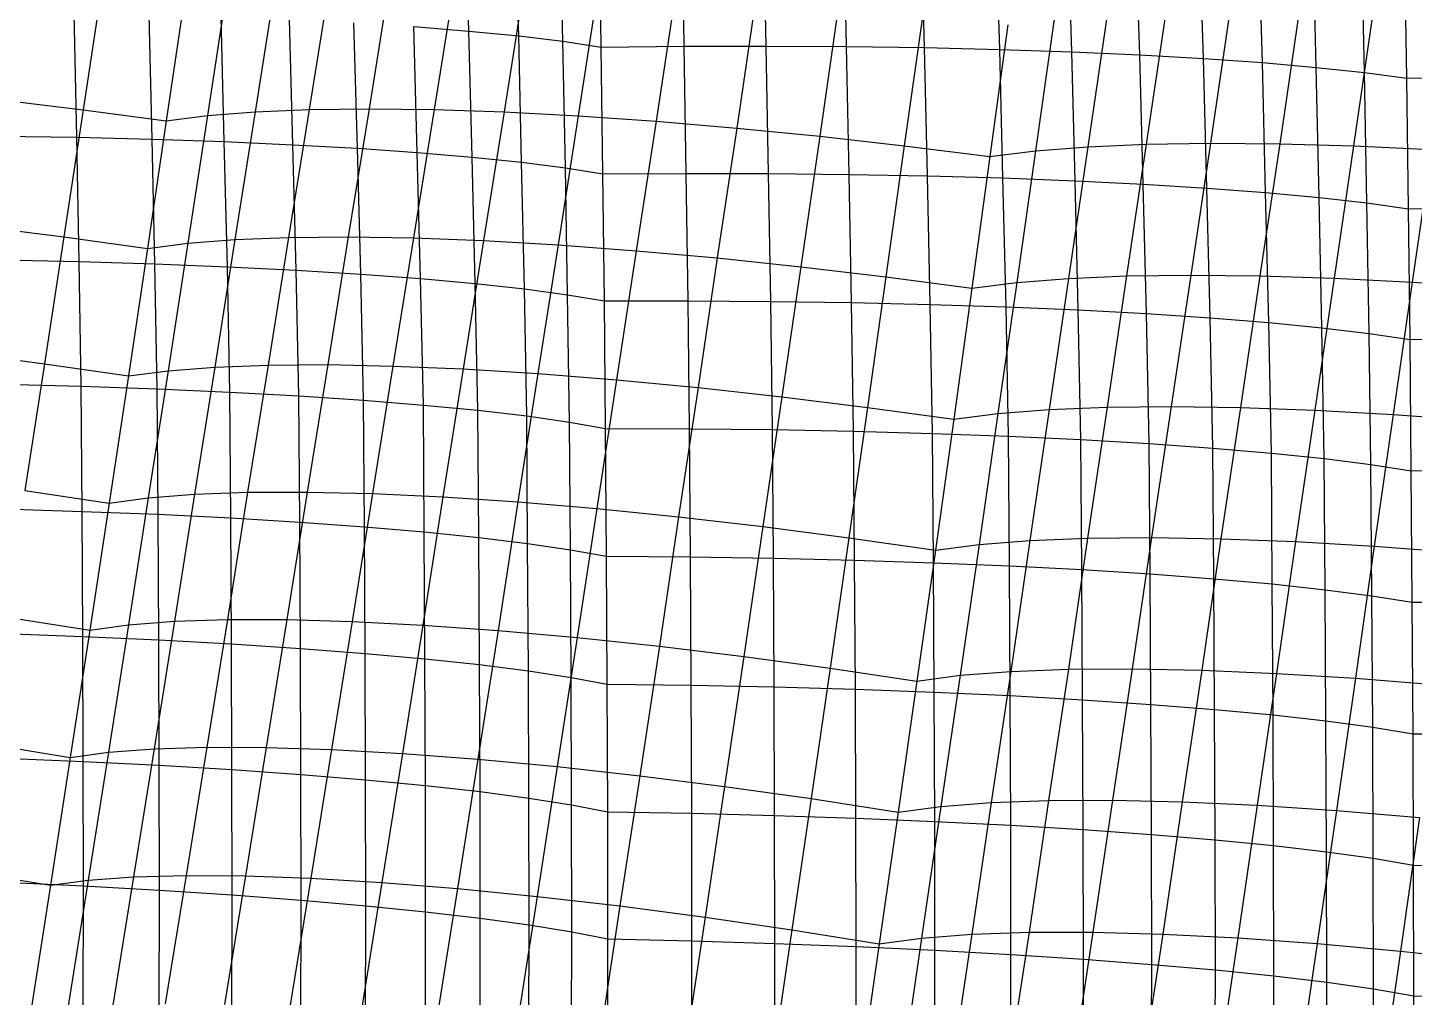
# Model space of a CAD drawing. Extents: x -429 to 429, y -1 to 209.
# Drawn here: x -298.98 to -267.84, y 124.07 to 145.84 of the extents above; entities that cross this region are included whole.
import ezdxf

# ---------------------------------------------------------------- set-up
doc = ezdxf.new("R2010")
doc.units = 0

msp = doc.modelspace()

# ---------------------------------------------------------------- linework, layer by layer
at = {"layer": 'default', "color": 3, "linetype": 'CONTINUOUS'}
for p, q in [((-289.072, 145.764, 99.395), (-289.157, 148.59, 99.082)), ((-287.953, 145.655, 97.949), (-288.03, 148.487, 97.646)), ((-286.961, 145.535, 96.415), (-287.025, 148.372, 96.125)), ((-284.233, 145.424, 94.581), (-284.288, 148.274, 94.281)), ((-282.392, 145.428, 94.203), (-282.453, 148.286, 93.885)), ((-280.588, 145.417, 93.675), (-280.658, 148.284, 93.343)), ((-278.836, 145.392, 93), (-278.913, 148.266, 92.659)), ((-286.101, 145.405, 94.806), (-286.148, 148.248, 94.528)), ((-286.101, 145.405, 94.806), (-286.148, 148.248, 94.528)), ((-277.147, 145.352, 92.183), (-277.23, 148.234, 91.838)), ((-275.532, 145.298, 91.23), (-275.62, 148.187, 90.884)), ((-274.004, 145.23, 90.147), (-274.094, 148.126, 89.803)), ((-272.573, 145.149, 88.942), (-272.662, 148.052, 88.604)), ((-271.248, 145.055, 87.623), (-271.333, 147.964, 87.294)), ((-270.04, 144.949, 86.199), (-270.116, 147.863, 85.882)), ((-268.956, 144.831, 84.681), (-269.02, 147.751, 84.376)), ((-268.004, 144.703, 83.078), (-268.051, 147.627, 82.787)), ((-268.004, 144.703, 83.078), (-268.051, 147.627, 82.787)), ((-297.879, 143.379, 106.031), (-297.94, 146.164, 105.731)), ((-296.188, 143.337, 105.3), (-296.255, 146.131, 104.993)), ((-294.566, 143.282, 104.43), (-294.638, 146.084, 104.118)), ((-293.025, 143.213, 103.426), (-293.101, 146.023, 103.114)), ((-291.577, 143.132, 102.296), (-291.655, 145.949, 101.986)), ((-290.308, 145.863, 100.744), (-289.072, 145.764, 99.395)), ((-290.231, 143.038, 101.049), (-290.308, 145.863, 100.744)), ((-289.072, 145.764, 99.395), (-287.953, 145.655, 97.949)), ((-288.998, 142.933, 99.693), (-289.072, 145.764, 99.395)), ((-287.953, 145.655, 97.949), (-286.961, 145.535, 96.415)), ((-287.887, 142.817, 98.238), (-287.953, 145.655, 97.949)), ((-286.961, 145.535, 96.415), (-286.101, 145.405, 94.806)), ((-286.905, 142.692, 96.694), (-286.961, 145.535, 96.415)), ((-286.101, 145.405, 94.806), (-284.233, 145.424, 94.581)), ((-286.061, 142.557, 95.074), (-286.101, 145.405, 94.806)), ((-286.061, 142.557, 95.074), (-286.101, 145.405, 94.806)), ((-284.233, 145.424, 94.581), (-282.392, 145.428, 94.203)), ((-284.188, 142.568, 94.869), (-284.233, 145.424, 94.581)), ((-282.392, 145.428, 94.203), (-280.588, 145.417, 93.675)), ((-282.339, 142.564, 94.507), (-282.392, 145.428, 94.203)), ((-280.588, 145.417, 93.675), (-278.836, 145.392, 93)), ((-280.529, 142.545, 93.99), (-280.588, 145.417, 93.675)), ((-278.836, 145.392, 93), (-277.147, 145.352, 92.183)), ((-278.77, 142.512, 93.323), (-278.836, 145.392, 93)), ((-277.147, 145.352, 92.183), (-275.532, 145.298, 91.23)), ((-277.075, 142.465, 92.511), (-277.147, 145.352, 92.183)), ((-275.532, 145.298, 91.23), (-274.004, 145.23, 90.147)), ((-275.457, 142.403, 91.558), (-275.532, 145.298, 91.23)), ((-274.004, 145.23, 90.147), (-272.573, 145.149, 88.942)), ((-273.927, 142.328, 90.473), (-274.004, 145.23, 90.147)), ((-272.573, 145.149, 88.942), (-271.248, 145.055, 87.623)), ((-272.496, 142.24, 89.262), (-272.573, 145.149, 88.942)), ((-271.248, 145.055, 87.623), (-270.04, 144.949, 86.199)), ((-271.176, 142.14, 87.936), (-271.248, 145.055, 87.623)), ((-270.04, 144.949, 86.199), (-268.956, 144.831, 84.681)), ((-269.974, 142.028, 86.502), (-270.04, 144.949, 86.199)), ((-268.956, 144.831, 84.681), (-268.004, 144.703, 83.078)), ((-268.901, 141.906, 84.973), (-268.956, 144.831, 84.681)), ((-268.004, 144.703, 83.078), (-266.098, 144.731, 82.941)), ((-267.963, 141.773, 83.359), (-268.004, 144.703, 83.078)), ((-267.963, 141.773, 83.359), (-268.004, 144.703, 83.078)), ((-299.628, 143.407, 106.617), (-297.879, 143.379, 106.031)), ((-297.879, 143.379, 106.031), (-296.188, 143.337, 105.3)), ((-297.824, 140.589, 106.327), (-297.879, 143.379, 106.031)), ((-296.188, 143.337, 105.3), (-294.566, 143.282, 104.43)), ((-296.125, 140.538, 105.604), (-296.188, 143.337, 105.3)), ((-294.566, 143.282, 104.43), (-293.025, 143.213, 103.426)), ((-294.497, 140.474, 104.738), (-294.566, 143.282, 104.43)), ((-293.025, 143.213, 103.426), (-291.577, 143.132, 102.296)), ((-292.951, 140.398, 103.735), (-293.025, 143.213, 103.426)), ((-291.577, 143.132, 102.296), (-290.231, 143.038, 101.049)), ((-291.501, 140.308, 102.602), (-291.577, 143.132, 102.296)), ((-290.231, 143.038, 101.049), (-288.998, 142.933, 99.693)), ((-290.156, 140.208, 101.349), (-290.231, 143.038, 101.049)), ((-288.998, 142.933, 99.693), (-287.887, 142.817, 98.238)), ((-288.928, 140.096, 99.985), (-288.998, 142.933, 99.693)), ((-287.887, 142.817, 98.238), (-286.905, 142.692, 96.694)), ((-287.825, 139.974, 98.519), (-287.887, 142.817, 98.238)), ((-286.905, 142.692, 96.694), (-286.061, 142.557, 95.074)), ((-286.856, 139.843, 96.965), (-286.905, 142.692, 96.694)), ((-286.061, 142.557, 95.074), (-284.188, 142.568, 94.869)), ((-286.028, 139.704, 95.332), (-286.061, 142.557, 95.074)), ((-286.028, 139.704, 95.332), (-286.061, 142.557, 95.074)), ((-284.188, 142.568, 94.869), (-282.339, 142.564, 94.507)), ((-284.148, 139.706, 95.149), (-284.188, 142.568, 94.869)), ((-282.339, 142.564, 94.507), (-280.529, 142.545, 93.99)), ((-282.292, 139.694, 94.804), (-282.339, 142.564, 94.507)), ((-280.529, 142.545, 93.99), (-278.77, 142.512, 93.323)), ((-280.474, 139.668, 94.3), (-280.529, 142.545, 93.99)), ((-278.77, 142.512, 93.323), (-277.075, 142.465, 92.511)), ((-278.708, 139.626, 93.642), (-278.77, 142.512, 93.323)), ((-277.075, 142.465, 92.511), (-275.457, 142.403, 91.558)), ((-277.007, 139.571, 92.834), (-277.075, 142.465, 92.511)), ((-275.457, 142.403, 91.558), (-273.927, 142.328, 90.473)), ((-275.385, 139.502, 91.882), (-275.457, 142.403, 91.558)), ((-273.927, 142.328, 90.473), (-272.496, 142.24, 89.262)), ((-273.852, 139.42, 90.794), (-273.927, 142.328, 90.473)), ((-272.496, 142.24, 89.262), (-271.176, 142.14, 87.936)), ((-272.423, 139.326, 89.577), (-272.496, 142.24, 89.262)), ((-271.176, 142.14, 87.936), (-269.974, 142.028, 86.502)), ((-271.106, 139.219, 88.242), (-271.176, 142.14, 87.936)), ((-269.974, 142.028, 86.502), (-268.901, 141.906, 84.973)), ((-269.912, 139.102, 86.798), (-269.974, 142.028, 86.502)), ((-268.901, 141.906, 84.973), (-267.963, 141.773, 83.359)), ((-268.851, 138.974, 85.257), (-268.901, 141.906, 84.973)), ((-267.963, 141.773, 83.359), (-266.053, 141.794, 83.241)), ((-267.93, 138.838, 83.629), (-267.963, 141.773, 83.359)), ((-267.93, 138.838, 83.629), (-267.963, 141.773, 83.359)), ((-299.581, 140.625, 106.901), (-297.824, 140.589, 106.327)), ((-297.824, 140.589, 106.327), (-296.125, 140.538, 105.604)), ((-297.779, 137.79, 106.608), (-297.824, 140.589, 106.327)), ((-296.125, 140.538, 105.604), (-294.497, 140.474, 104.738)), ((-296.073, 137.731, 105.892), (-296.125, 140.538, 105.604)), ((-294.497, 140.474, 104.738), (-292.951, 140.398, 103.735)), ((-294.439, 137.659, 105.029), (-294.497, 140.474, 104.738)), ((-292.951, 140.398, 103.735), (-291.501, 140.308, 102.602)), ((-292.89, 137.574, 104.027), (-292.951, 140.398, 103.735)), ((-291.501, 140.308, 102.602), (-290.156, 140.208, 101.349)), ((-291.438, 137.477, 102.892), (-291.501, 140.308, 102.602)), ((-290.156, 140.208, 101.349), (-288.928, 140.096, 99.985)), ((-290.094, 137.368, 101.634), (-290.156, 140.208, 101.349)), ((-288.928, 140.096, 99.985), (-287.825, 139.974, 98.519)), ((-288.869, 137.25, 100.262), (-288.928, 140.096, 99.985)), ((-287.825, 139.974, 98.519), (-286.856, 139.843, 96.965)), ((-287.773, 137.122, 98.789), (-287.825, 139.974, 98.519)), ((-286.856, 139.843, 96.965), (-286.028, 139.704, 95.332)), ((-286.815, 136.985, 97.224), (-286.856, 139.843, 96.965)), ((-286.028, 139.704, 95.332), (-284.148, 139.706, 95.149)), ((-286.001, 136.841, 95.582), (-286.028, 139.704, 95.332)), ((-286.001, 136.841, 95.582), (-286.028, 139.704, 95.332)), ((-284.148, 139.706, 95.149), (-282.292, 139.694, 94.804)), ((-284.116, 136.836, 95.417), (-284.148, 139.706, 95.149)), ((-282.292, 139.694, 94.804), (-280.474, 139.668, 94.3)), ((-282.254, 136.816, 95.087), (-282.292, 139.694, 94.804)), ((-280.474, 139.668, 94.3), (-278.708, 139.626, 93.642)), ((-280.429, 136.781, 94.595), (-280.474, 139.668, 94.3)), ((-278.708, 139.626, 93.642), (-277.007, 139.571, 92.834)), ((-278.657, 136.732, 93.944), (-278.708, 139.626, 93.642)), ((-277.007, 139.571, 92.834), (-275.385, 139.502, 91.882)), ((-276.951, 136.669, 93.139), (-277.007, 139.571, 92.834)), ((-275.385, 139.502, 91.882), (-273.852, 139.42, 90.794)), ((-275.324, 136.593, 92.188), (-275.385, 139.502, 91.882)), ((-273.852, 139.42, 90.794), (-272.423, 139.326, 89.577)), ((-273.79, 136.504, 91.098), (-273.852, 139.42, 90.794)), ((-272.423, 139.326, 89.577), (-271.106, 139.219, 88.242)), ((-272.361, 136.402, 89.876), (-272.423, 139.326, 89.577)), ((-271.106, 139.219, 88.242), (-269.912, 139.102, 86.798)), ((-271.047, 136.29, 88.534), (-271.106, 139.219, 88.242)), ((-269.912, 139.102, 86.798), (-268.851, 138.974, 85.257)), ((-269.86, 136.166, 87.081), (-269.912, 139.102, 86.798)), ((-268.851, 138.974, 85.257), (-267.93, 138.838, 83.629)), ((-268.81, 136.034, 85.529), (-268.851, 138.974, 85.257)), ((-267.93, 138.838, 83.629), (-266.014, 138.851, 83.534)), ((-267.903, 135.893, 83.89), (-267.93, 138.838, 83.629)), ((-267.903, 135.893, 83.89), (-267.93, 138.838, 83.629)), ((-299.542, 137.835, 107.171), (-297.779, 137.79, 106.608)), ((-297.779, 137.79, 106.608), (-296.073, 137.731, 105.892)), ((-297.759, 134.981, 106.842), (-297.779, 137.79, 106.608)), ((-296.073, 137.731, 105.892), (-294.439, 137.659, 105.029)), ((-296.053, 134.914, 106.127), (-296.073, 137.731, 105.892)), ((-294.439, 137.659, 105.029), (-292.89, 137.574, 104.027)), ((-294.419, 134.833, 105.266), (-294.439, 137.659, 105.029)), ((-292.89, 137.574, 104.027), (-291.438, 137.477, 102.892)), ((-292.87, 134.74, 104.264), (-292.89, 137.574, 104.027)), ((-291.438, 137.477, 102.892), (-290.094, 137.368, 101.634)), ((-291.417, 134.635, 103.13), (-291.438, 137.477, 102.892)), ((-290.094, 137.368, 101.634), (-288.869, 137.25, 100.262)), ((-290.073, 134.52, 101.873), (-290.094, 137.368, 101.634)), ((-288.869, 137.25, 100.262), (-287.773, 137.122, 98.789)), ((-288.848, 134.395, 100.502), (-288.869, 137.25, 100.262)), ((-287.773, 137.122, 98.789), (-286.815, 136.985, 97.224)), ((-287.752, 134.261, 99.029), (-287.773, 137.122, 98.789)), ((-286.815, 136.985, 97.224), (-286.001, 136.841, 95.582)), ((-286.793, 134.12, 97.466), (-286.815, 136.985, 97.224)), ((-286.001, 136.841, 95.582), (-284.116, 136.836, 95.417)), ((-285.98, 133.972, 95.824), (-286.001, 136.841, 95.582)), ((-285.98, 133.972, 95.824), (-286.001, 136.841, 95.582)), ((-284.116, 136.836, 95.417), (-282.254, 136.816, 95.087)), ((-284.095, 133.957, 95.66), (-284.116, 136.836, 95.417)), ((-282.254, 136.816, 95.087), (-280.429, 136.781, 94.595)), ((-282.232, 133.928, 95.331), (-282.254, 136.816, 95.087)), ((-280.429, 136.781, 94.595), (-278.657, 136.732, 93.944)), ((-280.408, 133.885, 94.84), (-280.429, 136.781, 94.595)), ((-278.657, 136.732, 93.944), (-276.951, 136.669, 93.139)), ((-278.635, 133.827, 94.19), (-278.657, 136.732, 93.944)), ((-276.951, 136.669, 93.139), (-275.324, 136.593, 92.188)), ((-276.929, 133.756, 93.387), (-276.951, 136.669, 93.139)), ((-275.324, 136.593, 92.188), (-273.79, 136.504, 91.098)), ((-275.302, 133.673, 92.437), (-275.324, 136.593, 92.188)), ((-273.79, 136.504, 91.098), (-272.361, 136.402, 89.876)), ((-273.768, 133.576, 91.347), (-273.79, 136.504, 91.098)), ((-272.361, 136.402, 89.876), (-271.047, 136.29, 88.534)), ((-272.339, 133.469, 90.126), (-272.361, 136.402, 89.876)), ((-271.047, 136.29, 88.534), (-269.86, 136.166, 87.081)), ((-271.025, 133.35, 88.785), (-271.047, 136.29, 88.534)), ((-269.86, 136.166, 87.081), (-268.81, 136.034, 85.529)), ((-269.839, 133.222, 87.332), (-269.86, 136.166, 87.081)), ((-268.81, 136.034, 85.529), (-267.903, 135.893, 83.89)), ((-268.788, 133.085, 85.781), (-268.81, 136.034, 85.529)), ((-267.903, 135.893, 83.89), (-265.982, 135.899, 83.814)), ((-267.881, 132.941, 84.143), (-267.903, 135.893, 83.89)), ((-267.881, 132.941, 84.143), (-267.903, 135.893, 83.89)), ((-299.522, 135.036, 107.404), (-297.759, 134.981, 106.842)), ((-297.759, 134.981, 106.842), (-296.053, 134.914, 106.127)), ((-297.744, 132.172, 107.069), (-297.759, 134.981, 106.842)), ((-296.053, 134.914, 106.127), (-294.419, 134.833, 105.266)), ((-296.038, 132.095, 106.356), (-296.053, 134.914, 106.127)), ((-294.419, 134.833, 105.266), (-292.87, 134.74, 104.264)), ((-294.404, 132.006, 105.495), (-294.419, 134.833, 105.266)), ((-292.87, 134.74, 104.264), (-291.417, 134.635, 103.13)), ((-292.854, 131.905, 104.494), (-292.87, 134.74, 104.264)), ((-291.417, 134.635, 103.13), (-290.073, 134.52, 101.873)), ((-291.402, 131.793, 103.361), (-291.417, 134.635, 103.13)), ((-290.073, 134.52, 101.873), (-288.848, 134.395, 100.502)), ((-290.058, 131.671, 102.105), (-290.073, 134.52, 101.873)), ((-288.848, 134.395, 100.502), (-287.752, 134.261, 99.029)), ((-288.833, 131.539, 100.735), (-288.848, 134.395, 100.502)), ((-287.752, 134.261, 99.029), (-286.793, 134.12, 97.466)), ((-287.736, 131.4, 99.263), (-287.752, 134.261, 99.029)), ((-286.793, 134.12, 97.466), (-285.98, 133.972, 95.824)), ((-286.777, 131.253, 97.7), (-286.793, 134.12, 97.466)), ((-285.98, 133.972, 95.824), (-284.095, 133.957, 95.66)), ((-285.963, 131.101, 96.059), (-285.98, 133.972, 95.824)), ((-285.963, 131.101, 96.059), (-285.98, 133.972, 95.824)), ((-284.095, 133.957, 95.66), (-282.232, 133.928, 95.331)), ((-284.078, 131.077, 95.896), (-284.095, 133.957, 95.66)), ((-282.232, 133.928, 95.331), (-280.408, 133.885, 94.84)), ((-282.216, 131.039, 95.568), (-282.232, 133.928, 95.331)), ((-280.408, 133.885, 94.84), (-278.635, 133.827, 94.19)), ((-280.391, 130.987, 95.078), (-280.408, 133.885, 94.84)), ((-278.635, 133.827, 94.19), (-276.929, 133.756, 93.387)), ((-278.619, 130.921, 94.429), (-278.635, 133.827, 94.19)), ((-276.929, 133.756, 93.387), (-275.302, 133.673, 92.437)), ((-276.912, 130.843, 93.627), (-276.929, 133.756, 93.387)), ((-275.302, 133.673, 92.437), (-273.768, 133.576, 91.347)), ((-275.286, 130.751, 92.678), (-275.302, 133.673, 92.437)), ((-273.768, 133.576, 91.347), (-272.339, 133.469, 90.126)), ((-273.751, 130.648, 91.589), (-273.768, 133.576, 91.347)), ((-272.339, 133.469, 90.126), (-271.025, 133.35, 88.785)), ((-272.322, 130.534, 90.369), (-272.339, 133.469, 90.126)), ((-271.025, 133.35, 88.785), (-269.839, 133.222, 87.332)), ((-271.009, 130.41, 89.028), (-271.025, 133.35, 88.785)), ((-269.839, 133.222, 87.332), (-268.788, 133.085, 85.781)), ((-269.822, 130.277, 87.577), (-269.839, 133.222, 87.332)), ((-268.788, 133.085, 85.781), (-267.881, 132.941, 84.143)), ((-268.77, 130.136, 86.026), (-268.788, 133.085, 85.781)), ((-267.881, 132.941, 84.143), (-265.96, 132.938, 84.068)), ((-267.864, 129.988, 84.389), (-267.881, 132.941, 84.143)), ((-267.864, 129.988, 84.389), (-267.881, 132.941, 84.143)), ((-299.508, 132.236, 107.63), (-297.744, 132.172, 107.069)), ((-297.744, 132.172, 107.069), (-296.038, 132.095, 106.356)), ((-297.734, 129.368, 107.289), (-297.744, 132.172, 107.069)), ((-296.038, 132.095, 106.356), (-294.404, 132.006, 105.495)), ((-296.028, 129.282, 106.577), (-296.038, 132.095, 106.356)), ((-294.404, 132.006, 105.495), (-292.854, 131.905, 104.494)), ((-294.394, 129.184, 105.717), (-294.404, 132.006, 105.495)), ((-292.854, 131.905, 104.494), (-291.402, 131.793, 103.361)), ((-292.844, 129.075, 104.717), (-292.854, 131.905, 104.494)), ((-291.402, 131.793, 103.361), (-290.058, 131.671, 102.105)), ((-291.392, 128.956, 103.585), (-291.402, 131.793, 103.361)), ((-290.058, 131.671, 102.105), (-288.833, 131.539, 100.735)), ((-290.047, 128.827, 102.33), (-290.058, 131.671, 102.105)), ((-288.833, 131.539, 100.735), (-287.736, 131.4, 99.263)), ((-288.822, 128.689, 100.961), (-288.833, 131.539, 100.735)), ((-287.736, 131.4, 99.263), (-286.777, 131.253, 97.7)), ((-287.726, 128.544, 99.489), (-287.736, 131.4, 99.263)), ((-286.777, 131.253, 97.7), (-285.963, 131.101, 96.059)), ((-286.766, 128.393, 97.927), (-286.777, 131.253, 97.7)), ((-285.963, 131.101, 96.059), (-284.078, 131.077, 95.896)), ((-285.952, 128.236, 96.286), (-285.963, 131.101, 96.059)), ((-285.952, 128.236, 96.286), (-285.963, 131.101, 96.059)), ((-284.078, 131.077, 95.896), (-282.216, 131.039, 95.568)), ((-284.067, 128.203, 96.125), (-284.078, 131.077, 95.896)), ((-282.216, 131.039, 95.568), (-280.391, 130.987, 95.078)), ((-282.205, 128.156, 95.798), (-282.216, 131.039, 95.568)), ((-280.391, 130.987, 95.078), (-278.619, 130.921, 94.429)), ((-280.38, 128.095, 95.308), (-280.391, 130.987, 95.078)), ((-278.619, 130.921, 94.429), (-276.912, 130.843, 93.627)), ((-278.608, 128.021, 94.661), (-278.619, 130.921, 94.429)), ((-276.912, 130.843, 93.627), (-275.286, 130.751, 92.678)), ((-276.901, 127.935, 93.859), (-276.912, 130.843, 93.627)), ((-275.286, 130.751, 92.678), (-273.751, 130.648, 91.589)), ((-275.274, 127.836, 92.911), (-275.286, 130.751, 92.678)), ((-273.751, 130.648, 91.589), (-272.322, 130.534, 90.369)), ((-273.74, 127.726, 91.823), (-273.751, 130.648, 91.589)), ((-272.322, 130.534, 90.369), (-271.009, 130.41, 89.028)), ((-272.31, 127.605, 90.604), (-272.322, 130.534, 90.369)), ((-271.009, 130.41, 89.028), (-269.822, 130.277, 87.577)), ((-270.997, 127.476, 89.264), (-271.009, 130.41, 89.028)), ((-269.822, 130.277, 87.577), (-268.77, 130.136, 86.026)), ((-269.81, 127.338, 87.813), (-269.822, 130.277, 87.577)), ((-268.77, 130.136, 86.026), (-267.864, 129.988, 84.389)), ((-268.758, 127.192, 86.263), (-268.77, 130.136, 86.026)), ((-267.864, 129.988, 84.389), (-265.943, 129.976, 84.314)), ((-267.851, 127.041, 84.626), (-267.864, 129.988, 84.389)), ((-267.851, 127.041, 84.626), (-267.864, 129.988, 84.389)), ((-299.498, 129.441, 107.849), (-297.734, 129.368, 107.289)), ((-297.734, 129.368, 107.289), (-296.028, 129.282, 106.577)), ((-297.731, 126.573, 107.5), (-297.734, 129.368, 107.289)), ((-296.028, 129.282, 106.577), (-294.394, 129.184, 105.717)), ((-296.025, 126.478, 106.788), (-296.028, 129.282, 106.577)), ((-294.394, 129.184, 105.717), (-292.844, 129.075, 104.717)), ((-294.391, 126.371, 105.93), (-294.394, 129.184, 105.717)), ((-292.844, 129.075, 104.717), (-291.392, 128.956, 103.585)), ((-292.841, 126.254, 104.931), (-292.844, 129.075, 104.717)), ((-291.392, 128.956, 103.585), (-290.047, 128.827, 102.33)), ((-291.388, 126.127, 103.799), (-291.392, 128.956, 103.585)), ((-290.047, 128.827, 102.33), (-288.822, 128.689, 100.961)), ((-290.043, 125.991, 102.545), (-290.047, 128.827, 102.33)), ((-288.822, 128.689, 100.961), (-287.726, 128.544, 99.489)), ((-288.818, 125.847, 101.177), (-288.822, 128.689, 100.961)), ((-287.726, 128.544, 99.489), (-286.766, 128.393, 97.927)), ((-287.721, 125.697, 99.706), (-287.726, 128.544, 99.489)), ((-286.766, 128.393, 97.927), (-285.952, 128.236, 96.286)), ((-286.762, 125.542, 98.144), (-286.766, 128.393, 97.927)), ((-285.952, 128.236, 96.286), (-284.067, 128.203, 96.125)), ((-285.948, 125.382, 96.504), (-285.952, 128.236, 96.286)), ((-285.948, 125.382, 96.504), (-285.952, 128.236, 96.286)), ((-284.067, 128.203, 96.125), (-282.205, 128.156, 95.798)), ((-284.063, 125.339, 96.343), (-284.067, 128.203, 96.125)), ((-282.205, 128.156, 95.798), (-280.38, 128.095, 95.308)), ((-282.2, 125.282, 96.017), (-282.205, 128.156, 95.798)), ((-280.38, 128.095, 95.308), (-278.608, 128.021, 94.661)), ((-280.375, 125.212, 95.529), (-280.38, 128.095, 95.308)), ((-278.608, 128.021, 94.661), (-276.901, 127.935, 93.859)), ((-278.603, 125.129, 94.882), (-278.608, 128.021, 94.661)), ((-276.901, 127.935, 93.859), (-275.274, 127.836, 92.911)), ((-276.896, 125.035, 94.081), (-276.901, 127.935, 93.859)), ((-275.274, 127.836, 92.911), (-273.74, 127.726, 91.823)), ((-275.269, 124.928, 93.134), (-275.274, 127.836, 92.911)), ((-273.74, 127.726, 91.823), (-272.31, 127.605, 90.604)), ((-273.735, 124.811, 92.047), (-273.74, 127.726, 91.823)), ((-272.31, 127.605, 90.604), (-270.997, 127.476, 89.264)), ((-272.305, 124.685, 90.829), (-272.31, 127.605, 90.604)), ((-270.997, 127.476, 89.264), (-269.81, 127.338, 87.813)), ((-270.991, 124.55, 89.489), (-270.997, 127.476, 89.264)), ((-269.81, 127.338, 87.813), (-268.758, 127.192, 86.263)), ((-269.804, 124.407, 88.039), (-269.81, 127.338, 87.813)), ((-268.758, 127.192, 86.263), (-267.851, 127.041, 84.626)), ((-268.752, 124.259, 86.489), (-268.758, 127.192, 86.263)), ((-267.851, 127.041, 84.626), (-265.931, 127.02, 84.553)), ((-267.845, 124.104, 84.853), (-267.851, 127.041, 84.626)), ((-267.845, 124.104, 84.853), (-267.851, 127.041, 84.626)), ((-299.495, 126.655, 108.059), (-297.731, 126.573, 107.5)), ((-297.735, 123.786, 107.7), (-297.731, 126.573, 107.5)), ((-297.731, 126.573, 107.5), (-296.025, 126.478, 106.788)), ((-296.029, 123.681, 106.989), (-296.025, 126.478, 106.788)), ((-296.025, 126.478, 106.788), (-294.391, 126.371, 105.93)), ((-294.394, 123.566, 106.132), (-294.391, 126.371, 105.93)), ((-294.391, 126.371, 105.93), (-292.841, 126.254, 104.931)), ((-292.844, 123.44, 105.134), (-292.841, 126.254, 104.931)), ((-292.841, 126.254, 104.931), (-291.388, 126.127, 103.799)), ((-291.391, 123.306, 104.003), (-291.388, 126.127, 103.799)), ((-291.388, 126.127, 103.799), (-290.043, 125.991, 102.545)), ((-290.047, 123.164, 102.749), (-290.043, 125.991, 102.545)), ((-290.043, 125.991, 102.545), (-288.818, 125.847, 101.177)), ((-288.821, 123.014, 101.382), (-288.818, 125.847, 101.177)), ((-288.818, 125.847, 101.177), (-287.721, 125.697, 99.706)), ((-287.724, 122.859, 99.911), (-287.721, 125.697, 99.706)), ((-287.721, 125.697, 99.706), (-286.762, 125.542, 98.144)), ((-286.765, 122.7, 98.35), (-286.762, 125.542, 98.144)), ((-286.762, 125.542, 98.144), (-285.948, 125.382, 96.504)), ((-285.95, 122.537, 96.71), (-285.948, 125.382, 96.504)), ((-285.95, 122.537, 96.71), (-285.948, 125.382, 96.504)), ((-285.948, 125.382, 96.504), (-284.063, 125.339, 96.343)), ((-284.065, 122.484, 96.55), (-284.063, 125.339, 96.343)), ((-284.063, 125.339, 96.343), (-282.2, 125.282, 96.017)), ((-282.202, 122.417, 96.225), (-282.2, 125.282, 96.017)), ((-282.2, 125.282, 96.017), (-280.375, 125.212, 95.529)), ((-280.377, 122.338, 95.738), (-280.375, 125.212, 95.529)), ((-280.375, 125.212, 95.529), (-278.603, 125.129, 94.882)), ((-278.605, 122.246, 95.092), (-278.603, 125.129, 94.882)), ((-278.603, 125.129, 94.882), (-276.896, 125.035, 94.081)), ((-276.898, 122.143, 94.292), (-276.896, 125.035, 94.081)), ((-276.896, 125.035, 94.081), (-275.269, 124.928, 93.134)), ((-275.271, 122.029, 93.346), (-275.269, 124.928, 93.134)), ((-275.269, 124.928, 93.134), (-273.735, 124.811, 92.047)), ((-273.736, 121.906, 92.259), (-273.735, 124.811, 92.047)), ((-273.735, 124.811, 92.047), (-272.305, 124.685, 90.829)), ((-272.306, 121.773, 91.042), (-272.305, 124.685, 90.829)), ((-272.305, 124.685, 90.829), (-270.991, 124.55, 89.489)), ((-270.992, 121.633, 89.703), (-270.991, 124.55, 89.489)), ((-270.991, 124.55, 89.489), (-269.804, 124.407, 88.039)), ((-269.805, 121.486, 88.253), (-269.804, 124.407, 88.039)), ((-269.804, 124.407, 88.039), (-268.752, 124.259, 86.489)), ((-268.753, 121.334, 86.704), (-268.752, 124.259, 86.489)), ((-268.752, 124.259, 86.489), (-267.845, 124.104, 84.853)), ((-267.846, 121.178, 85.068), (-267.845, 124.104, 84.853)), ((-267.846, 121.178, 85.068), (-267.845, 124.104, 84.853)), ((-267.845, 124.104, 84.853), (-265.925, 124.074, 84.78))]:
    msp.add_line(p, q, dxfattribs=at)
at = {"layer": 'default', "color": 5, "linetype": 'CONTINUOUS'}
for p, q in [((-297.306, 146.858, 81.564), (-297.738, 143.997, 81.146)), ((-294.504, 146.743, 79.541), (-294.944, 143.869, 79.126)), ((-293.419, 146.83, 77.909), (-293.871, 143.953, 77.477)), ((-292.198, 146.884, 76.377), (-292.657, 144.004, 75.929)), ((-290.851, 146.905, 74.956), (-291.313, 144.02, 74.494)), ((-289.389, 146.892, 73.657), (-289.85, 144.001, 73.185)), ((-287.823, 146.846, 72.492), (-288.28, 143.948, 72.012)), ((-286.165, 146.767, 71.467), (-286.615, 143.86, 70.985)), ((-295.446, 146.623, 81.26), (-295.869, 143.751, 80.863)), ((-295.446, 146.623, 81.26), (-295.869, 143.751, 80.863)), ((-284.427, 146.655, 70.593), (-284.869, 143.74, 70.112)), ((-282.624, 146.512, 69.875), (-283.057, 143.587, 69.401)), ((-280.77, 146.338, 69.319), (-281.192, 143.403, 68.856)), ((-278.879, 146.135, 68.929), (-279.291, 143.189, 68.483)), ((-274.737, 146.125, 65.396), (-275.168, 143.164, 64.933)), ((-273.418, 146.186, 63.895), (-273.855, 143.222, 63.415)), ((-271.976, 146.213, 62.514), (-272.415, 143.245, 62.021)), ((-270.422, 146.207, 61.264), (-270.859, 143.234, 60.76)), ((-268.768, 146.167, 60.155), (-269.2, 143.187, 59.644)), ((-276.965, 145.905, 68.709), (-277.369, 142.947, 68.284)), ((-276.965, 145.905, 68.709), (-277.369, 142.947, 68.284)), ((-275.922, 146.031, 67.005), (-276.342, 143.072, 66.56)), ((-299.578, 144.217, 81.599), (-297.738, 143.997, 81.146)), ((-297.738, 143.997, 81.146), (-298.172, 141.141, 80.724)), ((-297.738, 143.997, 81.146), (-295.869, 143.751, 80.863)), ((-294.944, 143.869, 79.126), (-293.871, 143.953, 77.477)), ((-293.871, 143.953, 77.477), (-294.327, 141.083, 77.04)), ((-293.871, 143.953, 77.477), (-292.657, 144.004, 75.929)), ((-292.657, 144.004, 75.929), (-293.121, 141.13, 75.475)), ((-292.657, 144.004, 75.929), (-291.313, 144.02, 74.494)), ((-291.313, 144.02, 74.494), (-291.78, 141.142, 74.026)), ((-291.313, 144.02, 74.494), (-289.85, 144.001, 73.185)), ((-289.85, 144.001, 73.185), (-290.316, 141.118, 72.706)), ((-289.85, 144.001, 73.185), (-288.28, 143.948, 72.012)), ((-288.28, 143.948, 72.012), (-288.741, 141.058, 71.525)), ((-288.28, 143.948, 72.012), (-286.615, 143.86, 70.985)), ((-295.869, 143.751, 80.863), (-296.293, 140.881, 80.464)), ((-295.869, 143.751, 80.863), (-296.293, 140.881, 80.464)), ((-295.869, 143.751, 80.863), (-294.944, 143.869, 79.126)), ((-294.944, 143.869, 79.126), (-295.387, 140.999, 78.707)), ((-286.615, 143.86, 70.985), (-287.069, 140.962, 70.495)), ((-286.615, 143.86, 70.985), (-284.869, 143.74, 70.112)), ((-284.869, 143.74, 70.112), (-285.314, 140.832, 69.624)), ((-284.869, 143.74, 70.112), (-283.057, 143.587, 69.401)), ((-283.057, 143.587, 69.401), (-283.492, 140.669, 68.919)), ((-283.057, 143.587, 69.401), (-281.192, 143.403, 68.856)), ((-281.192, 143.403, 68.856), (-281.617, 140.473, 68.387)), ((-281.192, 143.403, 68.856), (-279.291, 143.189, 68.483)), ((-279.291, 143.189, 68.483), (-279.705, 140.247, 68.031)), ((-279.291, 143.189, 68.483), (-277.369, 142.947, 68.284)), ((-277.369, 142.947, 68.284), (-276.342, 143.072, 66.56)), ((-276.342, 143.072, 66.56), (-276.765, 140.119, 66.112)), ((-276.342, 143.072, 66.56), (-275.168, 143.164, 64.933)), ((-275.168, 143.164, 64.933), (-275.603, 140.21, 64.465)), ((-275.168, 143.164, 64.933), (-273.855, 143.222, 63.415)), ((-273.855, 143.222, 63.415), (-274.297, 140.266, 62.93)), ((-273.855, 143.222, 63.415), (-272.415, 143.245, 62.021)), ((-272.415, 143.245, 62.021), (-272.859, 140.285, 61.52)), ((-272.415, 143.245, 62.021), (-270.859, 143.234, 60.76)), ((-270.859, 143.234, 60.76), (-271.302, 140.269, 60.248)), ((-270.859, 143.234, 60.76), (-269.2, 143.187, 59.644)), ((-269.2, 143.187, 59.644), (-269.638, 140.216, 59.124)), ((-269.2, 143.187, 59.644), (-267.452, 143.107, 58.68)), ((-267.452, 143.107, 58.68), (-267.882, 140.128, 58.158)), ((-277.369, 142.947, 68.284), (-277.775, 139.993, 67.856)), ((-277.369, 142.947, 68.284), (-277.775, 139.993, 67.856)), ((-300.023, 141.373, 81.16), (-298.172, 141.141, 80.724)), ((-298.172, 141.141, 80.724), (-298.607, 138.293, 80.302)), ((-298.172, 141.141, 80.724), (-296.293, 140.881, 80.464)), ((-294.327, 141.083, 77.04), (-293.121, 141.13, 75.475)), ((-293.121, 141.13, 75.475), (-293.581, 138.266, 75.024)), ((-293.121, 141.13, 75.475), (-291.78, 141.142, 74.026)), ((-291.78, 141.142, 74.026), (-292.243, 138.274, 73.562)), ((-291.78, 141.142, 74.026), (-290.316, 141.118, 72.706)), ((-290.316, 141.118, 72.706), (-290.778, 138.244, 72.232)), ((-290.316, 141.118, 72.706), (-288.741, 141.058, 71.525)), ((-296.293, 140.881, 80.464), (-296.72, 138.02, 80.061)), ((-296.293, 140.881, 80.464), (-296.72, 138.02, 80.061)), ((-296.293, 140.881, 80.464), (-295.387, 140.999, 78.707)), ((-295.387, 140.999, 78.707), (-295.83, 138.139, 78.288)), ((-295.387, 140.999, 78.707), (-294.327, 141.083, 77.04)), ((-294.327, 141.083, 77.04), (-294.78, 138.221, 76.604)), ((-288.741, 141.058, 71.525), (-289.199, 138.177, 71.044)), ((-288.741, 141.058, 71.525), (-287.069, 140.962, 70.495)), ((-287.069, 140.962, 70.495), (-287.52, 138.073, 70.011)), ((-287.069, 140.962, 70.495), (-285.314, 140.832, 69.624)), ((-285.314, 140.832, 69.624), (-285.757, 137.933, 69.141)), ((-285.314, 140.832, 69.624), (-283.492, 140.669, 68.919)), ((-283.492, 140.669, 68.919), (-283.925, 137.759, 68.442)), ((-283.492, 140.669, 68.919), (-281.617, 140.473, 68.387)), ((-281.617, 140.473, 68.387), (-282.04, 137.552, 67.92)), ((-281.617, 140.473, 68.387), (-279.705, 140.247, 68.031)), ((-279.705, 140.247, 68.031), (-280.12, 137.314, 67.58)), ((-279.705, 140.247, 68.031), (-277.775, 139.993, 67.856)), ((-276.765, 140.119, 66.112), (-275.603, 140.21, 64.465)), ((-275.603, 140.21, 64.465), (-276.036, 137.265, 63.998)), ((-275.603, 140.21, 64.465), (-274.297, 140.266, 62.93)), ((-274.297, 140.266, 62.93), (-274.736, 137.319, 62.447)), ((-274.297, 140.266, 62.93), (-272.859, 140.285, 61.52)), ((-272.859, 140.285, 61.52), (-273.299, 137.335, 61.024)), ((-272.859, 140.285, 61.52), (-271.302, 140.269, 60.248)), ((-271.302, 140.269, 60.248), (-271.74, 137.313, 59.742)), ((-271.302, 140.269, 60.248), (-269.638, 140.216, 59.124)), ((-269.638, 140.216, 59.124), (-270.071, 137.254, 58.611)), ((-269.638, 140.216, 59.124), (-267.882, 140.128, 58.158)), ((-277.775, 139.993, 67.856), (-278.182, 137.047, 67.425)), ((-277.775, 139.993, 67.856), (-278.182, 137.047, 67.425)), ((-277.775, 139.993, 67.856), (-276.765, 140.119, 66.112)), ((-276.765, 140.119, 66.112), (-277.188, 137.174, 65.662)), ((-267.882, 140.128, 58.158), (-268.308, 137.158, 57.642)), ((-267.882, 140.128, 58.158), (-266.049, 140.005, 57.358)), ((-300.467, 138.538, 80.723), (-298.607, 138.293, 80.302)), ((-298.607, 138.293, 80.302), (-299.044, 135.452, 79.875)), ((-298.607, 138.293, 80.302), (-296.72, 138.02, 80.061)), ((-296.72, 138.02, 80.061), (-297.15, 135.166, 79.652)), ((-296.72, 138.02, 80.061), (-297.15, 135.166, 79.652)), ((-296.72, 138.02, 80.061), (-295.83, 138.139, 78.288)), ((-295.83, 138.139, 78.288), (-296.274, 135.285, 77.863)), ((-295.83, 138.139, 78.288), (-294.78, 138.221, 76.604)), ((-294.78, 138.221, 76.604), (-295.235, 135.367, 76.164)), ((-294.78, 138.221, 76.604), (-293.581, 138.266, 75.024)), ((-293.581, 138.266, 75.024), (-294.042, 135.41, 74.57)), ((-293.581, 138.266, 75.024), (-292.243, 138.274, 73.562)), ((-292.243, 138.274, 73.562), (-292.706, 135.414, 73.096)), ((-292.243, 138.274, 73.562), (-290.778, 138.244, 72.232)), ((-290.778, 138.244, 72.232), (-291.24, 135.378, 71.756)), ((-290.778, 138.244, 72.232), (-289.199, 138.177, 71.044)), ((-289.199, 138.177, 71.044), (-289.657, 135.304, 70.562)), ((-289.199, 138.177, 71.044), (-287.52, 138.073, 70.011)), ((-287.52, 138.073, 70.011), (-287.972, 135.192, 69.526)), ((-287.52, 138.073, 70.011), (-285.757, 137.933, 69.141)), ((-285.757, 137.933, 69.141), (-286.201, 135.043, 68.657)), ((-285.757, 137.933, 69.141), (-283.925, 137.759, 68.442)), ((-283.925, 137.759, 68.442), (-284.36, 134.858, 67.962)), ((-283.925, 137.759, 68.442), (-282.04, 137.552, 67.92)), ((-282.04, 137.552, 67.92), (-282.467, 134.639, 67.45)), ((-282.04, 137.552, 67.92), (-280.12, 137.314, 67.58)), ((-280.12, 137.314, 67.58), (-280.538, 134.389, 67.124)), ((-280.12, 137.314, 67.58), (-278.182, 137.047, 67.425)), ((-278.182, 137.047, 67.425), (-278.593, 134.108, 66.987)), ((-278.182, 137.047, 67.425), (-278.593, 134.108, 66.987)), ((-278.182, 137.047, 67.425), (-277.188, 137.174, 65.662)), ((-277.188, 137.174, 65.662), (-277.613, 134.237, 65.208)), ((-277.188, 137.174, 65.662), (-276.036, 137.265, 63.998)), ((-276.036, 137.265, 63.998), (-276.47, 134.327, 63.527)), ((-276.036, 137.265, 63.998), (-274.736, 137.319, 62.447)), ((-274.736, 137.319, 62.447), (-275.175, 134.379, 61.962)), ((-274.736, 137.319, 62.447), (-273.299, 137.335, 61.024)), ((-273.299, 137.335, 61.024), (-273.74, 134.392, 60.526)), ((-273.299, 137.335, 61.024), (-271.74, 137.313, 59.742)), ((-271.74, 137.313, 59.742), (-272.178, 134.366, 59.234)), ((-271.74, 137.313, 59.742), (-270.071, 137.254, 58.611)), ((-270.071, 137.254, 58.611), (-270.505, 134.301, 58.096)), ((-270.071, 137.254, 58.611), (-268.308, 137.158, 57.642)), ((-268.308, 137.158, 57.642), (-268.735, 134.197, 57.124)), ((-268.308, 137.158, 57.642), (-266.466, 137.026, 56.844)), ((-299.044, 135.452, 79.875), (-297.15, 135.166, 79.652)), ((-297.15, 135.166, 79.652), (-296.274, 135.285, 77.863)), ((-296.274, 135.285, 77.863), (-296.718, 132.432, 77.437)), ((-296.274, 135.285, 77.863), (-295.235, 135.367, 76.164)), ((-295.235, 135.367, 76.164), (-295.685, 132.512, 75.727)), ((-295.235, 135.367, 76.164), (-294.042, 135.41, 74.57)), ((-294.042, 135.41, 74.57), (-294.495, 132.551, 74.123)), ((-294.042, 135.41, 74.57), (-292.706, 135.414, 73.096)), ((-292.706, 135.414, 73.096), (-293.16, 132.551, 72.64)), ((-292.706, 135.414, 73.096), (-291.24, 135.378, 71.756)), ((-291.24, 135.378, 71.756), (-291.693, 132.509, 71.293)), ((-291.24, 135.378, 71.756), (-289.657, 135.304, 70.562)), ((-289.657, 135.304, 70.562), (-290.107, 132.428, 70.094)), ((-289.657, 135.304, 70.562), (-287.972, 135.192, 69.526)), ((-287.972, 135.192, 69.526), (-288.417, 132.308, 69.054)), ((-287.972, 135.192, 69.526), (-286.201, 135.043, 68.657)), ((-297.15, 135.166, 79.652), (-297.585, 132.313, 79.236)), ((-297.15, 135.166, 79.652), (-297.585, 132.313, 79.236)), ((-286.201, 135.043, 68.657), (-286.64, 132.15, 68.185)), ((-286.201, 135.043, 68.657), (-284.36, 134.858, 67.962)), ((-284.36, 134.858, 67.962), (-284.793, 131.955, 67.493)), ((-284.36, 134.858, 67.962), (-282.467, 134.639, 67.45)), ((-282.467, 134.639, 67.45), (-282.893, 131.725, 66.986)), ((-282.467, 134.639, 67.45), (-280.538, 134.389, 67.124)), ((-280.538, 134.389, 67.124), (-280.959, 131.463, 66.668)), ((-280.538, 134.389, 67.124), (-278.593, 134.108, 66.987)), ((-278.593, 134.108, 66.987), (-277.613, 134.237, 65.208)), ((-277.613, 134.237, 65.208), (-278.036, 131.3, 64.751)), ((-277.613, 134.237, 65.208), (-276.47, 134.327, 63.527)), ((-276.47, 134.327, 63.527), (-276.899, 131.389, 63.059)), ((-276.47, 134.327, 63.527), (-275.175, 134.379, 61.962)), ((-275.175, 134.379, 61.962), (-275.607, 131.438, 61.484)), ((-275.175, 134.379, 61.962), (-273.74, 134.392, 60.526)), ((-273.74, 134.392, 60.526), (-274.172, 131.447, 60.039)), ((-273.74, 134.392, 60.526), (-272.178, 134.366, 59.234)), ((-272.178, 134.366, 59.234), (-272.608, 131.416, 58.739)), ((-272.178, 134.366, 59.234), (-270.505, 134.301, 58.096)), ((-270.505, 134.301, 58.096), (-270.931, 131.344, 57.596)), ((-270.505, 134.301, 58.096), (-268.735, 134.197, 57.124)), ((-278.593, 134.108, 66.987), (-279.008, 131.171, 66.542)), ((-278.593, 134.108, 66.987), (-279.008, 131.171, 66.542)), ((-268.735, 134.197, 57.124), (-269.155, 131.233, 56.621)), ((-268.735, 134.197, 57.124), (-266.885, 134.056, 56.327)), ((-299.485, 132.612, 79.449), (-297.585, 132.313, 79.236)), ((-297.585, 132.313, 79.236), (-296.718, 132.432, 77.437)), ((-296.718, 132.432, 77.437), (-297.17, 129.573, 77)), ((-296.718, 132.432, 77.437), (-295.685, 132.512, 75.727)), ((-295.685, 132.512, 75.727), (-296.145, 129.65, 75.278)), ((-295.685, 132.512, 75.727), (-294.495, 132.551, 74.123)), ((-294.495, 132.551, 74.123), (-294.959, 129.687, 73.663)), ((-294.495, 132.551, 74.123), (-293.16, 132.551, 72.64)), ((-293.16, 132.551, 72.64), (-293.626, 129.682, 72.17)), ((-293.16, 132.551, 72.64), (-291.693, 132.509, 71.293)), ((-291.693, 132.509, 71.293), (-292.157, 129.635, 70.815)), ((-291.693, 132.509, 71.293), (-290.107, 132.428, 70.094)), ((-290.107, 132.428, 70.094), (-290.567, 129.546, 69.61)), ((-290.107, 132.428, 70.094), (-288.417, 132.308, 69.054)), ((-297.585, 132.313, 79.236), (-298.026, 129.454, 78.812)), ((-297.585, 132.313, 79.236), (-298.026, 129.454, 78.812)), ((-288.417, 132.308, 69.054), (-288.872, 129.418, 68.567)), ((-288.417, 132.308, 69.054), (-286.64, 132.15, 68.185)), ((-286.64, 132.15, 68.185), (-287.089, 129.25, 67.698)), ((-286.64, 132.15, 68.185), (-284.793, 131.955, 67.493)), ((-284.793, 131.955, 67.493), (-285.234, 129.045, 67.009)), ((-284.793, 131.955, 67.493), (-282.893, 131.725, 66.986)), ((-282.893, 131.725, 66.986), (-283.327, 128.805, 66.509)), ((-282.893, 131.725, 66.986), (-280.959, 131.463, 66.668)), ((-280.959, 131.463, 66.668), (-281.386, 128.532, 66.201)), ((-280.959, 131.463, 66.668), (-279.008, 131.171, 66.542)), ((-276.899, 131.389, 63.059), (-275.607, 131.438, 61.484)), ((-275.607, 131.438, 61.484), (-276.049, 128.491, 60.992)), ((-275.607, 131.438, 61.484), (-274.172, 131.447, 60.039)), ((-274.172, 131.447, 60.039), (-274.614, 128.496, 59.536)), ((-274.172, 131.447, 60.039), (-272.608, 131.416, 58.739)), ((-279.008, 131.171, 66.542), (-279.429, 128.228, 66.089)), ((-279.008, 131.171, 66.542), (-279.429, 128.228, 66.089)), ((-279.008, 131.171, 66.542), (-278.036, 131.3, 64.751)), ((-278.036, 131.3, 64.751), (-278.468, 128.356, 64.284)), ((-278.036, 131.3, 64.751), (-276.899, 131.389, 63.059)), ((-276.899, 131.389, 63.059), (-277.337, 128.444, 62.579)), ((-272.608, 131.416, 58.739), (-273.049, 128.459, 58.228)), ((-272.608, 131.416, 58.739), (-270.931, 131.344, 57.596)), ((-270.931, 131.344, 57.596), (-271.367, 128.381, 57.079)), ((-270.931, 131.344, 57.596), (-269.155, 131.233, 56.621)), ((-269.155, 131.233, 56.621), (-269.586, 128.262, 56.102)), ((-269.155, 131.233, 56.621), (-267.299, 131.083, 55.824)), ((-299.932, 129.765, 79.012), (-298.026, 129.454, 78.812)), ((-298.026, 129.454, 78.812), (-297.17, 129.573, 77)), ((-297.17, 129.573, 77), (-297.624, 126.702, 76.56)), ((-297.17, 129.573, 77), (-296.145, 129.65, 75.278)), ((-296.145, 129.65, 75.278), (-296.605, 126.777, 74.827)), ((-296.145, 129.65, 75.278), (-294.959, 129.687, 73.663)), ((-294.959, 129.687, 73.663), (-295.423, 126.809, 73.202)), ((-294.959, 129.687, 73.663), (-293.626, 129.682, 72.17)), ((-293.626, 129.682, 72.17), (-294.09, 126.798, 71.7)), ((-293.626, 129.682, 72.17), (-292.157, 129.635, 70.815)), ((-292.157, 129.635, 70.815), (-292.62, 126.745, 70.338)), ((-292.157, 129.635, 70.815), (-290.567, 129.546, 69.61)), ((-298.026, 129.454, 78.812), (-298.471, 126.585, 78.383)), ((-298.026, 129.454, 78.812), (-298.471, 126.585, 78.383)), ((-290.567, 129.546, 69.61), (-291.027, 126.65, 69.128)), ((-290.567, 129.546, 69.61), (-288.872, 129.418, 68.567)), ((-288.872, 129.418, 68.567), (-289.328, 126.513, 68.082)), ((-288.872, 129.418, 68.567), (-287.089, 129.25, 67.698)), ((-287.089, 129.25, 67.698), (-287.538, 126.337, 67.212)), ((-287.089, 129.25, 67.698), (-285.234, 129.045, 67.009)), ((-285.234, 129.045, 67.009), (-285.678, 126.122, 66.526)), ((-285.234, 129.045, 67.009), (-283.327, 128.805, 66.509)), ((-283.327, 128.805, 66.509), (-283.764, 125.872, 66.03)), ((-283.327, 128.805, 66.509), (-281.386, 128.532, 66.201)), ((-281.386, 128.532, 66.201), (-281.816, 125.588, 65.731)), ((-281.386, 128.532, 66.201), (-279.429, 128.228, 66.089)), ((-279.429, 128.228, 66.089), (-278.468, 128.356, 64.284)), ((-278.468, 128.356, 64.284), (-278.902, 125.401, 63.813)), ((-278.468, 128.356, 64.284), (-277.337, 128.444, 62.579)), ((-277.337, 128.444, 62.579), (-277.776, 125.487, 62.097)), ((-277.337, 128.444, 62.579), (-276.049, 128.491, 60.992)), ((-276.049, 128.491, 60.992), (-276.49, 125.53, 60.499)), ((-276.049, 128.491, 60.992), (-274.614, 128.496, 59.536)), ((-274.614, 128.496, 59.536), (-275.056, 125.53, 59.034)), ((-274.614, 128.496, 59.536), (-273.049, 128.459, 58.228)), ((-273.049, 128.459, 58.228), (-273.488, 125.488, 57.718)), ((-273.049, 128.459, 58.228), (-271.367, 128.381, 57.079)), ((-271.367, 128.381, 57.079), (-271.803, 125.403, 56.564)), ((-271.367, 128.381, 57.079), (-269.586, 128.262, 56.102)), ((-279.429, 128.228, 66.089), (-279.855, 125.274, 65.63)), ((-279.429, 128.228, 66.089), (-279.855, 125.274, 65.63)), ((-269.586, 128.262, 56.102), (-270.016, 125.277, 55.584)), ((-269.586, 128.262, 56.102), (-267.722, 128.104, 55.305)), ((-267.722, 128.104, 55.305), (-268.147, 125.11, 54.787)), ((-300.382, 126.908, 78.572), (-298.471, 126.585, 78.383)), ((-297.624, 126.702, 76.56), (-296.605, 126.777, 74.827)), ((-296.605, 126.777, 74.827), (-297.072, 123.896, 74.369)), ((-296.605, 126.777, 74.827), (-295.423, 126.809, 73.202)), ((-295.423, 126.809, 73.202), (-295.895, 123.923, 72.732)), ((-295.423, 126.809, 73.202), (-294.09, 126.798, 71.7)), ((-294.09, 126.798, 71.7), (-294.563, 123.907, 71.221)), ((-294.09, 126.798, 71.7), (-292.62, 126.745, 70.338)), ((-298.471, 126.585, 78.383), (-298.919, 123.71, 77.95)), ((-298.471, 126.585, 78.383), (-298.919, 123.71, 77.95)), ((-298.471, 126.585, 78.383), (-297.624, 126.702, 76.56)), ((-297.624, 126.702, 76.56), (-298.084, 123.824, 76.114)), ((-292.62, 126.745, 70.338), (-293.092, 123.848, 69.85)), ((-292.62, 126.745, 70.338), (-291.027, 126.65, 69.128)), ((-291.027, 126.65, 69.128), (-291.495, 123.745, 68.634)), ((-291.027, 126.65, 69.128), (-289.328, 126.513, 68.082)), ((-289.328, 126.513, 68.082), (-289.79, 123.6, 67.585)), ((-289.328, 126.513, 68.082), (-287.538, 126.337, 67.212)), ((-287.538, 126.337, 67.212), (-287.995, 123.415, 66.715)), ((-287.538, 126.337, 67.212), (-285.678, 126.122, 66.526)), ((-285.678, 126.122, 66.526), (-286.126, 123.191, 66.032)), ((-285.678, 126.122, 66.526), (-283.764, 125.872, 66.03)), ((-283.764, 125.872, 66.03), (-284.205, 122.931, 65.543)), ((-283.764, 125.872, 66.03), (-281.816, 125.588, 65.731)), ((-281.816, 125.588, 65.731), (-282.25, 122.638, 65.254)), ((-281.816, 125.588, 65.731), (-279.855, 125.274, 65.63)), ((-277.776, 125.487, 62.097), (-276.49, 125.53, 60.499)), ((-276.49, 125.53, 60.499), (-276.94, 122.561, 59.996)), ((-276.49, 125.53, 60.499), (-275.056, 125.53, 59.034)), ((-275.056, 125.53, 59.034), (-275.506, 122.556, 58.521)), ((-275.056, 125.53, 59.034), (-273.488, 125.488, 57.718)), ((-279.855, 125.274, 65.63), (-280.283, 122.313, 65.166)), ((-279.855, 125.274, 65.63), (-280.283, 122.313, 65.166)), ((-279.855, 125.274, 65.63), (-278.902, 125.401, 63.813)), ((-278.902, 125.401, 63.813), (-279.34, 122.439, 63.336)), ((-278.902, 125.401, 63.813), (-277.776, 125.487, 62.097)), ((-277.776, 125.487, 62.097), (-278.222, 122.522, 61.607)), ((-273.488, 125.488, 57.718), (-273.936, 122.508, 57.197)), ((-273.488, 125.488, 57.718), (-271.803, 125.403, 56.564)), ((-271.803, 125.403, 56.564), (-272.246, 122.417, 56.037)), ((-271.803, 125.403, 56.564), (-270.016, 125.277, 55.584)), ((-270.016, 125.277, 55.584), (-270.454, 122.283, 55.054)), ((-270.016, 125.277, 55.584), (-268.147, 125.11, 54.787)), ((-268.147, 125.11, 54.787), (-268.577, 122.108, 54.256)), ((-268.147, 125.11, 54.787), (-266.213, 124.905, 54.18))]:
    msp.add_line(p, q, dxfattribs=at)

doc.saveas('drawing.dxf')
